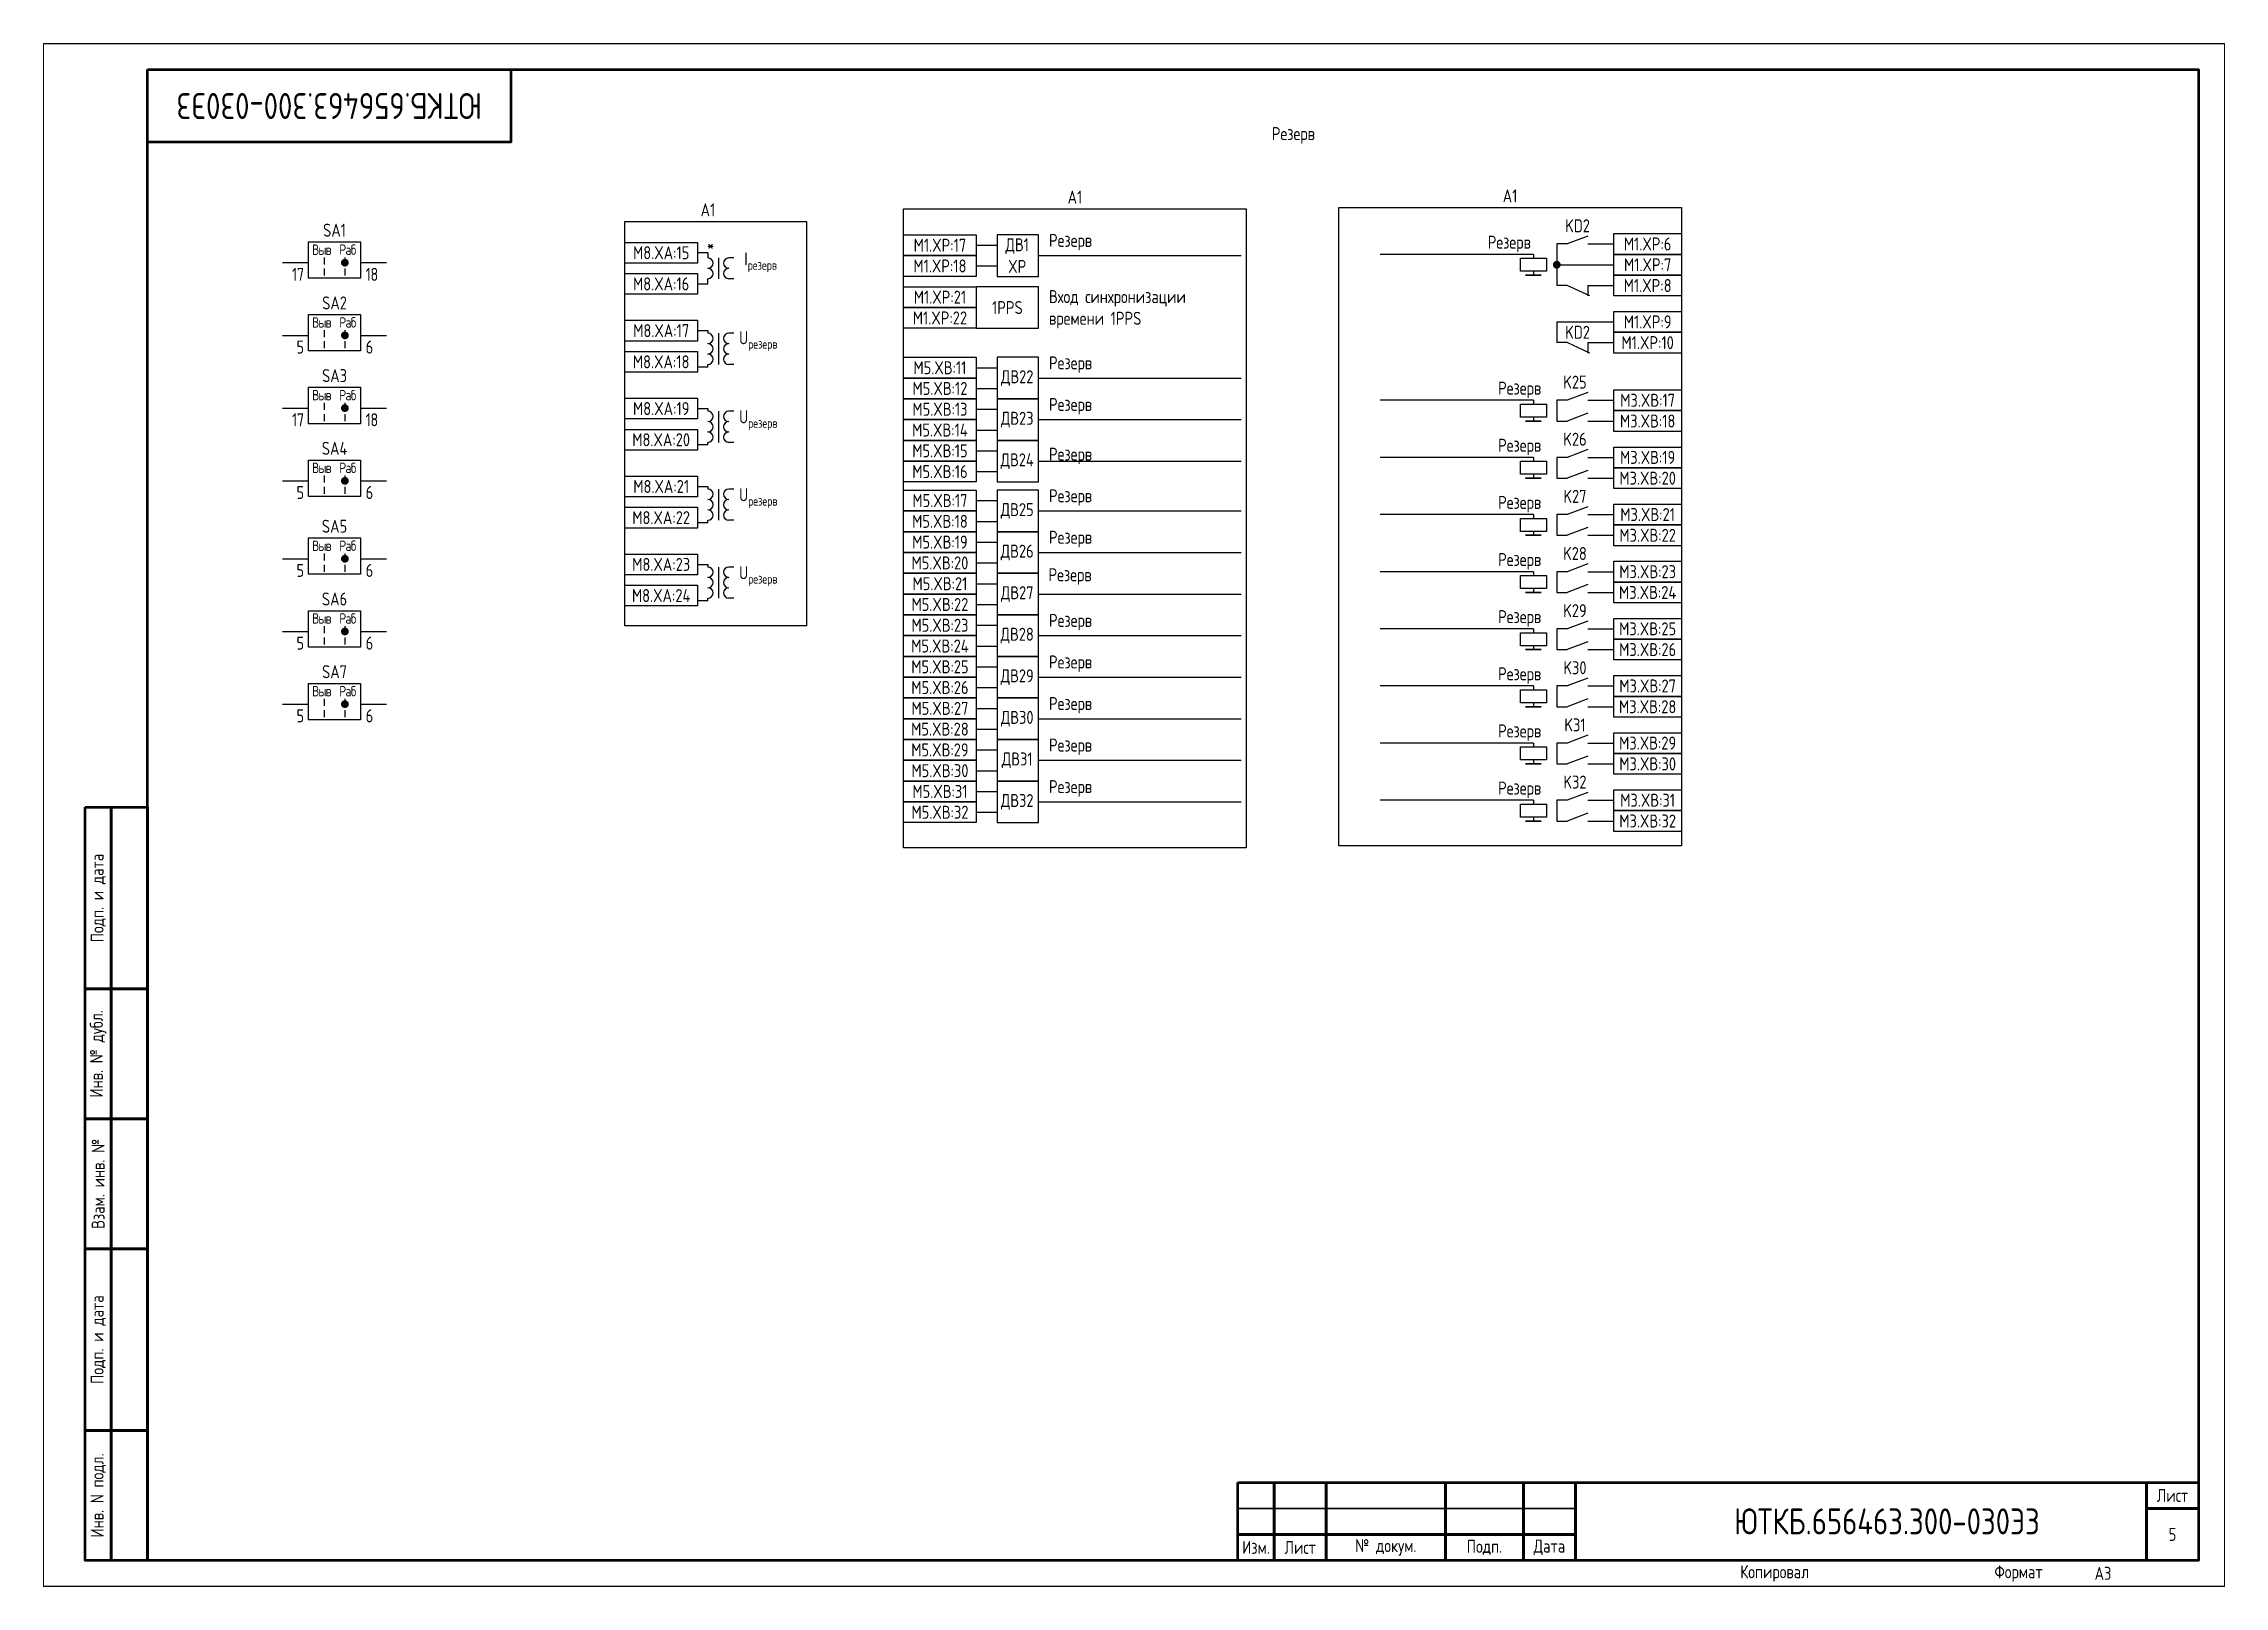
# Paper-space layout 'Лист5' of a CAD drawing. Header units: millimetres, sheet in inches. Extents: x 124.9 to 148.5, y 96.7 to 113.3.
# The model-space entities are those that its viewports show. They can reach past a viewport. Long polylines and large blocks are cut down to what shows.
import ezdxf

# ---------------------------------------------------------------- set-up
doc = ezdxf.new("R2010")
doc.units = ezdxf.units.MM
doc.styles.add('Gost_type_A', font='GOST_A.TTF')

# ---------------------------------------------------------------- blocks, each defined once
blk = doc.blocks.new('Штамп угловой верхний')
at = {"lineweight": 50}
blk.add_lwpolyline([(0, 0), (70, 0), (70, -14), (0, -14)], close=True, dxfattribs=at)
blk = doc.blocks.new('Формат_А3')
blk.add_lwpolyline([(-420, 297), (0, 297), (0, 0), (-420, 0)], close=True)
at = {"lineweight": 50}
blk.add_lwpolyline([(-400, 292), (-5, 292), (-5, 5), (-400, 5)], close=True, dxfattribs=at)
blk = doc.blocks.new('Штамп левый нижний')
at = {"lineweight": 50}
for points in [[(-12, 145), (-7, 145), (-7, 110), (-12, 110)], [(-7, 145), (0, 145), (0, 110), (-7, 110)], [(-12, 110), (-7, 110), (-7, 85), (-12, 85)], [(-7, 110), (0, 110), (0, 85), (-7, 85)], [(-12, 85), (-7, 85), (-7, 60), (-12, 60)], [(-7, 85), (0, 85), (0, 60), (-7, 60)], [(-12, 60), (-7, 60), (-7, 25), (-12, 25)], [(-7, 60), (0, 60), (0, 25), (-7, 25)], [(-12, 25), (-7, 25), (-7, 0), (-12, 0)], [(-7, 25), (0, 25), (0, 0), (-7, 0)]]:
    blk.add_lwpolyline(points, close=True, dxfattribs=at)
at = {"char_height": 2.5, "attachment_point": 5, "rotation": 90, "style": 'Gost_type_A'}
for s, insert, width in [('Подп. и дата', (-9.5, 127.5), 35), ('Инв. № дубл.', (-9.5, 97.5), 25), ('Взам. инв. №', (-9.5, 72.5), 25), ('Подп. и дата', (-9.5, 42.5), 35), ('Инв. N подл.', (-9.5, 12.5), 25)]:
    blk.add_mtext(s, dxfattribs=dict(at, insert=insert, width=width))
blk = doc.blocks.new('Штамп малый нижний')
at = {"lineweight": 50}
for points in [[(-185, 15), (-178, 15), (-178, 5), (-185, 5)], [(-178, 15), (-168, 15), (-168, 5), (-178, 5)], [(-168, 15), (-145, 15), (-145, 5), (-168, 5)], [(-145, 15), (-130, 15), (-130, 5), (-145, 5)], [(-130, 15), (-120, 15), (-120, 5), (-130, 5)], [(-120, 15), (-10, 15), (-10, 0), (-120, 0)], [(-10, 15), (0, 15), (0, 10), (-10, 10)], [(-10, 10), (0, 10), (0, 0), (-10, 0)], [(-185, 5), (-178, 5), (-178, 0), (-185, 0)], [(-178, 5), (-168, 5), (-168, 0), (-178, 0)], [(-168, 5), (-145, 5), (-145, 0), (-168, 0)], [(-145, 5), (-130, 5), (-130, 0), (-145, 0)], [(-130, 5), (-120, 5), (-120, 0), (-130, 0)]]:
    blk.add_lwpolyline(points, close=True, dxfattribs=at)
for points in [[(-185, 15), (-178, 15), (-178, 10), (-185, 10)], [(-178, 15), (-168, 15), (-168, 10), (-178, 10)], [(-168, 15), (-145, 15), (-145, 10), (-168, 10)], [(-145, 15), (-130, 15), (-130, 10), (-145, 10)], [(-130, 15), (-120, 15), (-120, 10), (-130, 10)], [(-185, 10), (-178, 10), (-178, 5), (-185, 5)], [(-178, 10), (-168, 10), (-168, 5), (-178, 5)], [(-168, 10), (-145, 10), (-145, 5), (-168, 5)], [(-145, 10), (-130, 10), (-130, 5), (-145, 5)], [(-130, 10), (-120, 10), (-120, 5), (-130, 5)]]:
    blk.add_lwpolyline(points, close=True)
at = {"char_height": 2.5, "style": 'Gost_type_A'}
for s, insert, width, attachment_point in [('Лист', (-5, 12.5), 10, 5), ('Изм.', (-181.5, 2.5), 7, 5), ('Лист', (-173, 2.5), 10, 5), ('№ докум.', (-156.5, 2.5), 23, 5), ('Подп.', (-137.5, 2.5), 15, 5), ('Дата', (-125, 2.5), 10, 5), ('Копировал', (-75, -2.53), 13.1202, 6), ('Формат', (-30, -2.53), 13.1202, 6)]:
    blk.add_mtext(s, dxfattribs=dict(at, insert=insert, width=width, attachment_point=attachment_point))
blk = doc.blocks.new('POINT')
at = {"const_width": 0.75}
blk.add_lwpolyline([(-0.375, 0, 1), (0.375, 0, 1)], format="xyb", close=True, dxfattribs=at)
blk = doc.blocks.new('Переключатель_положение')
for p, q in [((2, 1), (2, -0.34)), ((2, -1.14), (2, -2.49))]:
    blk.add_line(p, q)

msp = doc.modelspace()

# ---------------------------------------------------------------- linework, layer by layer
for p, q in [((1807.94, 256.74), (1805.94, 256.74)), ((1859.62, 258.19), (1863.62, 258.19)), ((1966.92, 256.43), (1937.42, 256.43)), ((1966.92, 256.43), (1966.92, 255.68)), ((1726.02, 254.83), (1731.02, 254.83)), ((1741.02, 254.83), (1746.02, 254.83)), ((1859.62, 254.19), (1863.62, 254.19)), ((1871.62, 256.19), (1910.62, 256.19)), ((1966.92, 253.18), (1966.92, 252.43)), ((1805.94, 250.74), (1807.94, 250.74)), ((1977.42, 250.43), (1977.42, 248.43)), ((1726.02, 240.83), (1731.02, 240.83)), ((1741.02, 240.83), (1746.02, 240.83)), ((1971.42, 243.43), (1971.42, 239.43)), ((1977.42, 239.43), (1977.42, 237.43)), ((1859.62, 234.61), (1863.62, 234.61)), ((1871.62, 232.61), (1910.62, 232.61)), ((1726.02, 226.83), (1731.02, 226.83)), ((1741.02, 226.83), (1746.02, 226.83)), ((1859.62, 230.61), (1863.62, 230.61)), ((1966.92, 228.34), (1937.42, 228.34)), ((1966.92, 228.34), (1966.92, 227.59)), ((1859.62, 226.61), (1863.62, 226.61)), ((1859.62, 222.61), (1863.62, 222.61)), ((1871.62, 224.61), (1910.62, 224.61)), ((1966.92, 225.09), (1966.92, 224.34)), ((1859.62, 218.61), (1863.62, 218.61)), ((1859.62, 214.61), (1863.62, 214.61)), ((1871.62, 216.61), (1910.62, 216.61)), ((1966.92, 217.34), (1937.42, 217.34)), ((1966.92, 217.34), (1966.92, 216.59)), ((1726.02, 212.83), (1731.02, 212.83)), ((1741.02, 212.83), (1746.02, 212.83)), ((1966.92, 214.09), (1966.92, 213.34)), ((1859.62, 209.03), (1863.62, 209.03)), ((1871.62, 207.03), (1910.62, 207.03)), ((1966.92, 206.34), (1937.42, 206.34)), ((1966.92, 206.34), (1966.92, 205.59)), ((1859.62, 205.03), (1863.62, 205.03)), ((1966.92, 203.09), (1966.92, 202.34)), ((1726.02, 197.83), (1731.02, 197.83)), ((1741.02, 197.83), (1746.02, 197.83)), ((1859.62, 201.03), (1863.62, 201.03)), ((1871.62, 199.03), (1910.62, 199.03)), ((1859.62, 197.03), (1863.62, 197.03)), ((1966.92, 195.34), (1937.42, 195.34)), ((1966.92, 195.34), (1966.92, 194.59)), ((1859.62, 193.03), (1863.62, 193.03)), ((1859.62, 189.03), (1863.62, 189.03)), ((1871.62, 191.03), (1910.62, 191.03)), ((1966.92, 192.09), (1966.92, 191.34)), ((1859.62, 185.03), (1863.62, 185.03)), ((1726.02, 183.83), (1731.02, 183.83)), ((1741.02, 183.83), (1746.02, 183.83)), ((1859.62, 181.03), (1863.62, 181.03)), ((1871.62, 183.03), (1910.62, 183.03)), ((1966.92, 184.34), (1937.42, 184.34)), ((1966.92, 184.34), (1966.92, 183.59)), ((1966.92, 181.09), (1966.92, 180.34)), ((1859.62, 177.03), (1863.62, 177.03)), ((1859.62, 173.03), (1863.62, 173.03)), ((1871.62, 175.03), (1910.62, 175.03)), ((1966.92, 173.34), (1937.42, 173.34)), ((1966.92, 173.34), (1966.92, 172.59)), ((1726.02, 169.83), (1731.02, 169.83)), ((1741.02, 169.83), (1746.02, 169.83)), ((1859.62, 169.03), (1863.62, 169.03)), ((1966.92, 170.09), (1966.92, 169.34)), ((1859.62, 165.03), (1863.62, 165.03)), ((1871.62, 167.03), (1910.62, 167.03)), ((1859.62, 161.03), (1863.62, 161.03)), ((1966.92, 162.34), (1937.42, 162.34)), ((1966.92, 162.34), (1966.92, 161.59)), ((1859.62, 157.03), (1863.62, 157.03)), ((1871.62, 159.03), (1910.62, 159.03)), ((1966.92, 159.09), (1966.92, 158.34)), ((1859.62, 153.03), (1863.62, 153.03)), ((1966.92, 151.34), (1937.42, 151.34)), ((1966.92, 151.34), (1966.92, 150.59)), ((1859.62, 149.03), (1863.62, 149.03)), ((1871.62, 151.03), (1910.62, 151.03)), ((1966.92, 148.09), (1966.92, 147.34))]:
    msp.add_line(p, q)
at = {"ltscale": 4}
for p, q in [((1807.94, 256.74), (1807.94, 255.74)), ((1807.94, 256.24), (1807.94, 255.74)), ((1809.94, 255.74), (1809.94, 251.74)), ((1809.94, 255.74), (1809.94, 251.74)), ((1812.94, 255.74), (1811.94, 255.74)), ((1812.94, 255.74), (1811.94, 255.74)), ((1807.94, 250.74), (1807.94, 251.74)), ((1812.94, 251.74), (1811.94, 251.74)), ((1812.94, 251.74), (1811.94, 251.74)), ((1805.94, 241.74), (1807.94, 241.74)), ((1807.94, 241.74), (1807.94, 241.24)), ((1807.94, 241.74), (1807.94, 241.24)), ((1809.94, 241.24), (1809.94, 237.24)), ((1812.94, 241.24), (1811.94, 241.24)), ((1807.94, 234.74), (1807.94, 235.24)), ((1809.94, 239.24), (1809.94, 235.24)), ((1812.94, 235.24), (1811.94, 235.24)), ((1807.94, 234.74), (1805.94, 234.74)), ((1805.94, 226.74), (1807.94, 226.74)), ((1807.94, 226.74), (1807.94, 226.24)), ((1807.94, 226.74), (1807.94, 226.24)), ((1809.94, 226.24), (1809.94, 222.24)), ((1809.94, 224.24), (1809.94, 220.24)), ((1812.94, 226.24), (1811.94, 226.24)), ((1807.94, 219.74), (1805.94, 219.74)), ((1807.94, 219.74), (1807.94, 220.24)), ((1812.94, 220.24), (1811.94, 220.24)), ((1805.94, 211.74), (1807.94, 211.74)), ((1807.94, 211.74), (1807.94, 211.24)), ((1807.94, 211.74), (1807.94, 211.24)), ((1809.94, 211.24), (1809.94, 207.24)), ((1812.94, 211.24), (1811.94, 211.24)), ((1809.94, 209.24), (1809.94, 205.24)), ((1807.94, 204.74), (1805.94, 204.74)), ((1807.94, 204.74), (1807.94, 205.24)), ((1812.94, 205.24), (1811.94, 205.24)), ((1805.94, 196.74), (1807.94, 196.74)), ((1807.94, 196.74), (1807.94, 196.24)), ((1807.94, 196.74), (1807.94, 196.24)), ((1809.94, 196.24), (1809.94, 192.24)), ((1809.94, 194.24), (1809.94, 190.24)), ((1812.94, 196.24), (1811.94, 196.24)), ((1807.94, 189.74), (1805.94, 189.74)), ((1807.94, 189.74), (1807.94, 190.24)), ((1812.94, 190.24), (1811.94, 190.24))]:
    msp.add_line(p, q, dxfattribs=at)
at = {"ltscale": 1.08}
for p, q in [((1973.42, 258.43), (1971.42, 258.43)), ((1971.42, 258.43), (1971.42, 250.43)), ((1977.42, 258.43), (1982.42, 258.43)), ((1971.42, 254.43), (1982.42, 254.43)), ((1973.42, 250.43), (1971.42, 250.43)), ((1977.42, 250.43), (1982.42, 250.43)), ((1971.42, 243.43), (1982.42, 243.43)), ((1973.42, 239.43), (1971.42, 239.43)), ((1977.42, 239.43), (1982.42, 239.43)), ((1973.42, 228.34), (1971.42, 228.34)), ((1971.42, 228.34), (1971.42, 224.34)), ((1977.42, 228.34), (1982.42, 228.34)), ((1971.42, 224.34), (1973.42, 224.34)), ((1977.42, 224.34), (1982.42, 224.34)), ((1973.42, 217.34), (1971.42, 217.34)), ((1971.42, 217.34), (1971.42, 213.34)), ((1977.42, 217.34), (1982.42, 217.34)), ((1971.42, 213.34), (1973.42, 213.34)), ((1977.42, 213.34), (1982.42, 213.34)), ((1973.42, 206.34), (1971.42, 206.34)), ((1971.42, 206.34), (1971.42, 202.34)), ((1977.42, 206.34), (1982.42, 206.34)), ((1971.42, 202.34), (1973.42, 202.34)), ((1977.42, 202.34), (1982.42, 202.34)), ((1973.42, 195.34), (1971.42, 195.34)), ((1971.42, 195.34), (1971.42, 191.34)), ((1977.42, 195.34), (1982.42, 195.34)), ((1971.42, 191.34), (1973.42, 191.34)), ((1977.42, 191.34), (1982.42, 191.34)), ((1973.42, 184.34), (1971.42, 184.34)), ((1971.42, 184.34), (1971.42, 180.34)), ((1977.42, 184.34), (1982.42, 184.34)), ((1971.42, 180.34), (1973.42, 180.34)), ((1977.42, 180.34), (1982.42, 180.34)), ((1973.42, 173.34), (1971.42, 173.34)), ((1971.42, 173.34), (1971.42, 169.34)), ((1977.42, 173.34), (1982.42, 173.34)), ((1971.42, 169.34), (1973.42, 169.34)), ((1977.42, 169.34), (1982.42, 169.34)), ((1973.42, 162.34), (1971.42, 162.34)), ((1971.42, 162.34), (1971.42, 158.34)), ((1977.42, 162.34), (1982.42, 162.34)), ((1971.42, 158.34), (1973.42, 158.34)), ((1977.42, 158.34), (1982.42, 158.34)), ((1973.42, 151.34), (1971.42, 151.34)), ((1971.42, 151.34), (1971.42, 147.34)), ((1977.42, 151.34), (1982.42, 151.34)), ((1971.42, 147.34), (1973.42, 147.34)), ((1977.42, 147.34), (1982.42, 147.34))]:
    msp.add_line(p, q, dxfattribs=at)
at = {"ltscale": 4.32}
for p, q in [((1977.42, 259.93), (1973.42, 258.43)), ((1977.81, 248.43), (1973.42, 250.43)), ((1977.81, 237.43), (1973.42, 239.43)), ((1977.42, 229.84), (1973.42, 228.34)), ((1977.42, 225.84), (1973.42, 224.34)), ((1977.42, 218.84), (1973.42, 217.34)), ((1977.42, 214.84), (1973.42, 213.34)), ((1977.42, 207.84), (1973.42, 206.34)), ((1977.42, 203.84), (1973.42, 202.34)), ((1977.42, 196.84), (1973.42, 195.34)), ((1977.42, 192.84), (1973.42, 191.34)), ((1977.42, 185.84), (1973.42, 184.34)), ((1977.42, 181.84), (1973.42, 180.34)), ((1977.42, 174.84), (1973.42, 173.34)), ((1977.42, 170.84), (1973.42, 169.34)), ((1977.42, 163.84), (1973.42, 162.34)), ((1977.42, 159.84), (1973.42, 158.34)), ((1977.42, 152.84), (1973.42, 151.34)), ((1977.42, 148.84), (1973.42, 147.34))]:
    msp.add_line(p, q, dxfattribs=at)
for points in [[(2397, 420), (2397, 0), (2100, 0), (2100, 420)], [(1845.62, 265.19), (1911.62, 265.19), (1911.62, 142.16), (1845.62, 142.16)], [(1929.42, 265.43), (1995.42, 265.43), (1995.42, 142.57), (1929.42, 142.57)], [(1791.94, 262.74), (1826.94, 262.74), (1826.94, 184.89), (1791.94, 184.89)], [(1982.42, 260.43), (1995.42, 260.43), (1995.42, 256.43), (1982.42, 256.43)], [(1731.02, 258.83), (1741.02, 258.83), (1741.02, 251.83), (1731.02, 251.83)], [(1791.94, 258.74), (1805.94, 258.74), (1805.94, 254.74), (1791.94, 254.74)], [(1791.94, 258.74), (1805.94, 258.74), (1805.94, 254.74), (1791.94, 254.74)], [(1845.62, 260.19), (1859.62, 260.19), (1859.62, 256.19), (1845.62, 256.19)], [(1982.42, 256.43), (1995.42, 256.43), (1995.42, 252.43), (1982.42, 252.43)], [(1791.94, 252.74), (1805.94, 252.74), (1805.94, 248.74), (1791.94, 248.74)], [(1845.62, 256.19), (1859.62, 256.19), (1859.62, 252.19), (1845.62, 252.19)], [(1969.42, 255.68), (1969.42, 253.18), (1964.42, 253.18), (1964.42, 255.68)], [(1968.42, 252.43), (1965.42, 252.43)], [(1982.42, 252.43), (1995.42, 252.43), (1995.42, 248.43), (1982.42, 248.43)], [(1845.62, 250.19), (1859.62, 250.19), (1859.62, 246.19), (1845.62, 246.19)], [(1731.02, 244.83), (1741.02, 244.83), (1741.02, 237.83), (1731.02, 237.83)], [(1791.94, 243.74), (1805.94, 243.74), (1805.94, 239.74), (1791.94, 239.74)], [(1845.62, 246.19), (1859.62, 246.19), (1859.62, 242.19), (1845.62, 242.19)], [(1982.42, 245.43), (1995.42, 245.43), (1995.42, 241.43), (1982.42, 241.43)], [(1982.42, 241.43), (1995.42, 241.43), (1995.42, 237.43), (1982.42, 237.43)], [(1791.94, 237.74), (1805.94, 237.74), (1805.94, 233.74), (1791.94, 233.74)], [(1845.62, 236.61), (1859.62, 236.61), (1859.62, 232.61), (1845.62, 232.61)], [(1845.62, 232.61), (1859.62, 232.61), (1859.62, 228.61), (1845.62, 228.61)], [(1731.02, 230.83), (1741.02, 230.83), (1741.02, 223.83), (1731.02, 223.83)], [(1791.94, 228.74), (1805.94, 228.74), (1805.94, 224.74), (1791.94, 224.74)], [(1845.62, 228.61), (1859.62, 228.61), (1859.62, 224.61), (1845.62, 224.61)], [(1969.42, 227.59), (1969.42, 225.09), (1964.42, 225.09), (1964.42, 227.59)], [(1982.42, 230.34), (1995.42, 230.34), (1995.42, 226.34), (1982.42, 226.34)], [(1791.94, 222.74), (1805.94, 222.74), (1805.94, 218.74), (1791.94, 218.74)], [(1845.62, 224.61), (1859.62, 224.61), (1859.62, 220.61), (1845.62, 220.61)], [(1968.42, 224.34), (1965.42, 224.34)], [(1982.42, 226.34), (1995.42, 226.34), (1995.42, 222.34), (1982.42, 222.34)], [(1845.62, 220.61), (1859.62, 220.61), (1859.62, 216.61), (1845.62, 216.61)], [(1982.42, 219.34), (1995.42, 219.34), (1995.42, 215.34), (1982.42, 215.34)], [(1731.02, 216.83), (1741.02, 216.83), (1741.02, 209.83), (1731.02, 209.83)], [(1845.62, 216.61), (1859.62, 216.61), (1859.62, 212.61), (1845.62, 212.61)], [(1969.42, 216.59), (1969.42, 214.09), (1964.42, 214.09), (1964.42, 216.59)], [(1982.42, 215.34), (1995.42, 215.34), (1995.42, 211.34), (1982.42, 211.34)], [(1791.94, 213.74), (1805.94, 213.74), (1805.94, 209.74), (1791.94, 209.74)], [(1845.62, 211.03), (1859.62, 211.03), (1859.62, 207.03), (1845.62, 207.03)], [(1968.42, 213.34), (1965.42, 213.34)], [(1791.94, 207.74), (1805.94, 207.74), (1805.94, 203.74), (1791.94, 203.74)], [(1845.62, 207.03), (1859.62, 207.03), (1859.62, 203.03), (1845.62, 203.03)], [(1982.42, 208.34), (1995.42, 208.34), (1995.42, 204.34), (1982.42, 204.34)], [(1731.02, 201.83), (1741.02, 201.83), (1741.02, 194.83), (1731.02, 194.83)], [(1845.62, 203.03), (1859.62, 203.03), (1859.62, 199.03), (1845.62, 199.03)], [(1969.42, 205.59), (1969.42, 203.09), (1964.42, 203.09), (1964.42, 205.59)], [(1968.42, 202.34), (1965.42, 202.34)], [(1982.42, 204.34), (1995.42, 204.34), (1995.42, 200.34), (1982.42, 200.34)], [(1791.94, 198.74), (1805.94, 198.74), (1805.94, 194.74), (1791.94, 194.74)], [(1845.62, 199.03), (1859.62, 199.03), (1859.62, 195.03), (1845.62, 195.03)], [(1845.62, 195.03), (1859.62, 195.03), (1859.62, 191.03), (1845.62, 191.03)], [(1969.42, 194.59), (1969.42, 192.09), (1964.42, 192.09), (1964.42, 194.59)], [(1982.42, 197.34), (1995.42, 197.34), (1995.42, 193.34), (1982.42, 193.34)], [(1982.42, 193.34), (1995.42, 193.34), (1995.42, 189.34), (1982.42, 189.34)], [(1791.94, 192.74), (1805.94, 192.74), (1805.94, 188.74), (1791.94, 188.74)], [(1845.62, 191.03), (1859.62, 191.03), (1859.62, 187.03), (1845.62, 187.03)], [(1968.42, 191.34), (1965.42, 191.34)], [(1731.02, 187.83), (1741.02, 187.83), (1741.02, 180.83), (1731.02, 180.83)], [(1845.62, 187.03), (1859.62, 187.03), (1859.62, 183.03), (1845.62, 183.03)], [(1982.42, 186.34), (1995.42, 186.34), (1995.42, 182.34), (1982.42, 182.34)], [(1845.62, 183.03), (1859.62, 183.03), (1859.62, 179.03), (1845.62, 179.03)], [(1969.42, 183.59), (1969.42, 181.09), (1964.42, 181.09), (1964.42, 183.59)], [(1982.42, 182.34), (1995.42, 182.34), (1995.42, 178.34), (1982.42, 178.34)], [(1845.62, 179.03), (1859.62, 179.03), (1859.62, 175.03), (1845.62, 175.03)], [(1968.42, 180.34), (1965.42, 180.34)], [(1731.02, 173.83), (1741.02, 173.83), (1741.02, 166.83), (1731.02, 166.83)], [(1845.62, 175.03), (1859.62, 175.03), (1859.62, 171.03), (1845.62, 171.03)], [(1969.42, 172.59), (1969.42, 170.09), (1964.42, 170.09), (1964.42, 172.59)], [(1982.42, 175.34), (1995.42, 175.34), (1995.42, 171.34), (1982.42, 171.34)], [(1845.62, 171.03), (1859.62, 171.03), (1859.62, 167.03), (1845.62, 167.03)], [(1968.42, 169.34), (1965.42, 169.34)], [(1982.42, 171.34), (1995.42, 171.34), (1995.42, 167.34), (1982.42, 167.34)], [(1845.62, 167.03), (1859.62, 167.03), (1859.62, 163.03), (1845.62, 163.03)], [(1982.42, 164.34), (1995.42, 164.34), (1995.42, 160.34), (1982.42, 160.34)], [(1845.62, 163.03), (1859.62, 163.03), (1859.62, 159.03), (1845.62, 159.03)], [(1969.42, 161.59), (1969.42, 159.09), (1964.42, 159.09), (1964.42, 161.59)], [(1982.42, 160.34), (1995.42, 160.34), (1995.42, 156.34), (1982.42, 156.34)], [(1845.62, 159.03), (1859.62, 159.03), (1859.62, 155.03), (1845.62, 155.03)], [(1968.42, 158.34), (1965.42, 158.34)], [(1845.62, 155.03), (1859.62, 155.03), (1859.62, 151.03), (1845.62, 151.03)], [(1982.42, 153.34), (1995.42, 153.34), (1995.42, 149.34), (1982.42, 149.34)], [(1845.62, 151.03), (1859.62, 151.03), (1859.62, 147.03), (1845.62, 147.03)], [(1969.42, 150.59), (1969.42, 148.09), (1964.42, 148.09), (1964.42, 150.59)], [(1968.42, 147.34), (1965.42, 147.34)], [(1982.42, 149.34), (1995.42, 149.34), (1995.42, 145.34), (1982.42, 145.34)]]:
    msp.add_lwpolyline(points, close=True)
at = {"ltscale": 4}
for points in [[(1863.62, 252.19), (1871.62, 252.19), (1871.62, 260.19), (1863.62, 260.19)], [(1859.62, 242.19), (1871.62, 242.19), (1871.62, 250.19), (1859.62, 250.19)], [(1863.62, 228.61), (1871.62, 228.61), (1871.62, 236.61), (1863.62, 236.61)], [(1863.62, 220.61), (1871.62, 220.61), (1871.62, 228.61), (1863.62, 228.61)], [(1863.62, 212.61), (1871.62, 212.61), (1871.62, 220.61), (1863.62, 220.61)], [(1863.62, 203.03), (1871.62, 203.03), (1871.62, 211.03), (1863.62, 211.03)], [(1863.62, 195.03), (1871.62, 195.03), (1871.62, 203.03), (1863.62, 203.03)], [(1863.62, 187.03), (1871.62, 187.03), (1871.62, 195.03), (1863.62, 195.03)], [(1863.62, 179.03), (1871.62, 179.03), (1871.62, 187.03), (1863.62, 187.03)], [(1863.62, 171.03), (1871.62, 171.03), (1871.62, 179.03), (1863.62, 179.03)], [(1863.62, 163.03), (1871.62, 163.03), (1871.62, 171.03), (1863.62, 171.03)], [(1863.62, 155.03), (1871.62, 155.03), (1871.62, 163.03), (1863.62, 163.03)], [(1863.62, 147.03), (1871.62, 147.03), (1871.62, 155.03), (1863.62, 155.03)]]:
    msp.add_lwpolyline(points, close=True, dxfattribs=at)
for centre, start, end in [((1807.94, 254.74), 270, 90), ((1807.94, 254.74), 270, 90), ((1807.94, 252.74), 270, 90), ((1807.94, 252.74), 270, 90), ((1811.94, 254.74), 90, 270), ((1811.94, 254.74), 90, 270), ((1811.94, 252.74), 90, 270), ((1811.94, 252.74), 90, 270), ((1807.94, 240.24), 270, 90), ((1811.94, 240.24), 90, 270), ((1811.94, 240.24), 90, 270), ((1807.94, 238.24), 270, 90), ((1807.94, 236.24), 270, 90), ((1811.94, 238.24), 90, 270), ((1811.94, 238.24), 90, 270), ((1811.94, 236.24), 90, 270), ((1807.94, 225.24), 270, 90), ((1807.94, 223.24), 270, 90), ((1811.94, 225.24), 90, 270), ((1811.94, 225.24), 90, 270), ((1811.94, 223.24), 90, 270), ((1811.94, 223.24), 90, 270), ((1807.94, 221.24), 270, 90), ((1811.94, 221.24), 90, 270), ((1807.94, 210.24), 270, 90), ((1811.94, 210.24), 90, 270), ((1811.94, 210.24), 90, 270), ((1807.94, 208.24), 270, 90), ((1807.94, 206.24), 270, 90), ((1811.94, 208.24), 90, 270), ((1811.94, 208.24), 90, 270), ((1811.94, 206.24), 90, 270), ((1807.94, 195.24), 270, 90), ((1807.94, 193.24), 270, 90), ((1811.94, 195.24), 90, 270), ((1811.94, 195.24), 90, 270), ((1811.94, 193.24), 90, 270), ((1811.94, 193.24), 90, 270), ((1807.94, 191.24), 270, 90), ((1811.94, 191.24), 90, 270)]:
    msp.add_arc(centre, 1, start, end, dxfattribs=at)

# ---------------------------------------------------------------- block references
at = {"color": 1}
for name, p in [('Формат_А3', (1680, 0)), ('Формат_А3', (2100, 0)), ('Штамп левый нижний', (1700, 5)), ('Штамп малый нижний', (2095, 5))]:
    msp.add_blockref(name, p, dxfattribs=at)
for name, p in [('Штамп угловой верхний', (1700, 292)), ('Переключатель_положение', (1732.02, 254.83)), ('POINT', (1738.02, 254.83)), ('Переключатель_положение', (1736.02, 254.83)), ('POINT', (1971.42, 254.43)), ('Переключатель_положение', (1732.02, 240.83)), ('POINT', (1738.02, 240.83)), ('Переключатель_положение', (1736.02, 240.83)), ('Переключатель_положение', (1732.02, 226.83)), ('POINT', (1738.02, 226.83)), ('Переключатель_положение', (1736.02, 226.83)), ('Переключатель_положение', (1732.02, 212.83)), ('POINT', (1738.02, 212.83)), ('Переключатель_положение', (1736.02, 212.83)), ('Переключатель_положение', (1732.02, 197.83)), ('POINT', (1738.02, 197.83)), ('Переключатель_положение', (1736.02, 197.83)), ('Переключатель_положение', (1732.02, 183.83)), ('Переключатель_положение', (1736.02, 183.83)), ('POINT', (1738.02, 183.83)), ('Переключатель_положение', (1732.02, 169.83)), ('POINT', (1738.02, 169.83)), ('Переключатель_положение', (1736.02, 169.83))]:
    msp.add_blockref(name, p)

# ---------------------------------------------------------------- texts
at = {"insert": (1735, 285), "char_height": 5, "width": 70, "attachment_point": 5, "rotation": 180, "style": 'Gost_type_A'}
msp.add_mtext('ЮТКБ.656463.300-030Э3', dxfattribs=at)
at = {"lineweight": 25, "insert": (1920.69, 279.33), "char_height": 2.5, "width": 395, "attachment_point": 5, "line_spacing_factor": 0.9, "style": 'Gost_type_A'}
msp.add_mtext('Резерв', dxfattribs=at)
at = {"char_height": 2.5, "style": 'Gost_type_A'}
for s, insert, width, attachment_point, line_spacing_factor in [('A1', (1962.42, 266.43), 66, 8, 0.9), ('A1', (1807.94, 263.74), 32, 8, 0.9), ('A1', (1878.62, 266.19), 66, 8, 0.9), ('Резерв', (1966.42, 258.43), 37, 6, 0.8)]:
    msp.add_mtext(s, dxfattribs=dict(at, insert=insert, width=width, attachment_point=attachment_point, line_spacing_factor=line_spacing_factor))
at = {"style": 'Gost_type_A'}
for s, insert, char_height, width, attachment_point in [('SA1', (1736.02, 259.83), 2.5, 10, 8), ('KD2', (1975.42, 261.93), 2.5, 8, 5), ('{\\T0.9;Выв}', (1733.52, 257.33), 2, 5, 5), ('{\\T0.9;Раб}', (1738.52, 257.33), 2, 5, 5), ('M8.XA:15', (1798.94, 256.74), 2.5, 14, 5), ('*', (1808.44, 258.24), 2.5, 3, 5), ('\\A1;I{\\H0.7x;\\S^ резерв;}', (1814.94, 255.13), 2.5, 8, 4), ('M1.XP:17', (1852.62, 258.19), 2.5, 14, 5), ('ДВ1 XP', (1867.5, 256.19), 2.5, 7.7588, 5), ('Резерв', (1873.62, 257.19), 2.5, 27.8465, 7), ('M1.XP:6', (1988.92, 258.43), 2.5, 13, 5), ('{\\T0.9;17}', (1730.02, 253.83), 2.5, 5, 3), ('{\\T0.9;18}', (1742.02, 253.83), 2.5, 5, 1), ('M1.XP:18', (1852.62, 254.19), 2.5, 14, 5), ('M1.XP:7', (1988.92, 254.43), 2.5, 13, 5), ('SA2', (1736.02, 245.83), 2.5, 10, 8), ('M8.XA:16', (1798.93, 250.74), 2.5, 14.018, 5), ('M1.XP:21', (1852.62, 248.19), 2.5, 14, 5), ('Вход синхронизации\\Pвремени 1PPS', (1873.62, 242.19), 2.5, 35.9749, 7), ('M1.XP:8', (1988.92, 250.43), 2.5, 13, 5), ('{\\T0.9;Выв}', (1733.52, 243.33), 2, 5, 5), ('{\\T0.9;Раб}', (1738.52, 243.33), 2, 5, 5), ('M1.XP:22', (1852.62, 244.19), 2.5, 14, 5), ('1PPS', (1865.62, 246.19), 2.5, 12, 5), ('M1.XP:9', (1988.92, 243.43), 2.5, 13, 5), ('{\\T0.9;5}', (1730.02, 239.83), 2.5, 5, 3), ('{\\T0.9;6}', (1742.02, 239.83), 2.5, 5, 1), ('M8.XA:17', (1798.94, 241.74), 2.5, 14, 5), ('\\A1;U{\\H0.7x;\\S^ резерв;}', (1813.94, 239.94), 2.5, 12, 4), ('KD2', (1975.42, 241.43), 2.5, 8, 5), ('M1.XP:10', (1988.92, 239.43), 2.5, 13, 5), ('M8.XA:18', (1798.93, 235.74), 2.5, 14.018, 5), ('M5.XВ:11', (1852.62, 234.61), 2.5, 14, 5), ('Резерв', (1873.62, 233.61), 2.5, 46.8545, 7), ('SA3', (1736.02, 231.83), 2.5, 10, 8), ('M5.XВ:12', (1852.62, 230.61), 2.5, 14, 5), ('ДВ22', (1867.5, 232.61), 2.5, 7.7588, 5), ('Резерв', (1968.42, 230.34), 2.5, 35.9386, 6), ('K25', (1974.92, 231.84), 2.5, 5, 5), ('{\\T0.9;Выв}', (1733.52, 229.33), 2, 5, 5), ('{\\T0.9;Раб}', (1738.52, 229.33), 2, 5, 5), ('M8.XA:19', (1798.94, 226.74), 2.5, 14, 5), ('M5.XВ:13', (1852.62, 226.61), 2.5, 14, 5), ('Резерв', (1873.62, 225.61), 2.5, 49.745, 7), ('M3.XВ:17', (1988.92, 228.34), 2.5, 13, 5), ('{\\T0.9;17}', (1730.02, 225.83), 2.5, 5, 3), ('{\\T0.9;18}', (1742.02, 225.83), 2.5, 5, 1), ('\\A1;U{\\H0.7x;\\S^ резерв;}', (1813.94, 224.72), 2.5, 9.8643, 4), ('M5.XВ:14', (1852.62, 222.61), 2.5, 14, 5), ('ДВ23', (1867.5, 224.61), 2.5, 7.7588, 5), ('M3.XВ:18', (1988.92, 224.34), 2.5, 13, 5), ('SA4', (1736.02, 217.83), 2.5, 10, 8), ('M8.XA:20', (1798.93, 220.74), 2.5, 14.018, 5), ('M5.XВ:15', (1852.62, 218.61), 2.5, 14, 5), ('Резерв', (1873.62, 216.03), 2.5, 42.847, 7), ('Резерв', (1968.42, 219.34), 2.5, 35.9386, 6), ('K26', (1974.92, 220.84), 2.5, 5, 5), ('M3.XВ:19', (1988.92, 217.34), 2.5, 13, 5), ('{\\T0.9;Выв}', (1733.52, 215.33), 2, 5, 5), ('{\\T0.9;Раб}', (1738.52, 215.33), 2, 5, 5), ('M5.XВ:16', (1852.62, 214.61), 2.5, 14, 5), ('ДВ24', (1867.5, 216.61), 2.5, 7.7588, 5), ('M3.XВ:20', (1988.92, 213.34), 2.5, 13, 5), ('{\\T0.9;5}', (1730.02, 211.83), 2.5, 5, 3), ('{\\T0.9;6}', (1742.02, 211.83), 2.5, 5, 1), ('M8.XA:21', (1798.94, 211.74), 2.5, 14, 5), ('\\A1;U{\\H0.7x;\\S^ резерв;}', (1813.94, 209.72), 2.5, 9.8643, 4), ('M5.XВ:17', (1852.62, 209.03), 2.5, 14, 5), ('Резерв', (1873.62, 208.03), 2.5, 44.1421, 7), ('K27', (1974.92, 209.84), 2.5, 5, 5), ('M8.XA:22', (1798.93, 205.74), 2.5, 14.018, 5), ('M5.XВ:18', (1852.62, 205.03), 2.5, 14, 5), ('ДВ25', (1867.5, 207.03), 2.5, 7.7588, 5), ('Резерв', (1968.42, 208.34), 2.5, 31.0015, 6), ('M3.XВ:21', (1988.92, 206.34), 2.5, 13, 5), ('SA5', (1736.02, 202.83), 2.5, 10, 8), ('M5.XВ:19', (1852.62, 201.03), 2.5, 14, 5), ('Резерв', (1873.62, 200.03), 2.5, 45.5549, 7), ('M3.XВ:22', (1988.92, 202.34), 2.5, 13, 5), ('{\\T0.9;Выв}', (1733.52, 200.33), 2, 5, 5), ('{\\T0.9;Раб}', (1738.52, 200.33), 2, 5, 5), ('M8.XA:23', (1798.94, 196.74), 2.5, 14, 5), ('M5.XВ:20', (1852.62, 197.03), 2.5, 14, 5), ('ДВ26', (1867.5, 199.03), 2.5, 7.7588, 5), ('Резерв', (1968.42, 197.34), 2.5, 35.9386, 6), ('K28', (1974.92, 198.84), 2.5, 5, 5), ('{\\T0.9;5}', (1730.02, 196.83), 2.5, 5, 3), ('{\\T0.9;6}', (1742.02, 196.83), 2.5, 5, 1), ('\\A1;U{\\H0.7x;\\S^ резерв;}', (1813.94, 194.72), 2.5, 9.8643, 4), ('M5.XВ:21', (1852.62, 193.03), 2.5, 14, 5), ('Резерв', (1873.53, 192.82), 2.5, 43.4858, 7), ('M3.XВ:23', (1988.92, 195.34), 2.5, 13, 5), ('SA6', (1736.02, 188.83), 2.5, 10, 8), ('M8.XA:24', (1798.93, 190.74), 2.5, 14.018, 5), ('M5.XВ:22', (1852.62, 189.03), 2.5, 14, 5), ('ДВ27', (1867.5, 191.03), 2.5, 7.7588, 5), ('K29', (1974.92, 187.84), 2.5, 5, 5), ('M3.XВ:24', (1988.92, 191.34), 2.5, 13, 5), ('{\\T0.9;Выв}', (1733.52, 186.33), 2, 5, 5), ('{\\T0.9;Раб}', (1738.52, 186.33), 2, 5, 5), ('M5.XВ:23', (1852.62, 185.03), 2.5, 14, 5), ('Резерв', (1873.62, 184.03), 2.5, 45.5066, 7), ('Резерв', (1968.42, 186.34), 2.5, 35.9385, 6), ('M3.XВ:25', (1988.92, 184.34), 2.5, 13, 5), ('{\\T0.9;5}', (1730.02, 182.83), 2.5, 5, 3), ('{\\T0.9;6}', (1742.02, 182.83), 2.5, 5, 1), ('M5.XВ:24', (1852.62, 181.03), 2.5, 14, 5), ('ДВ28', (1867.5, 183.03), 2.5, 7.7588, 5), ('M3.XВ:26', (1988.92, 180.34), 2.5, 13, 5), ('SA7', (1736.02, 174.83), 2.5, 10, 8), ('M5.XВ:25', (1852.62, 177.03), 2.5, 14, 5), ('ДВ29', (1867.5, 175.03), 2.5, 7.7588, 5), ('Резерв', (1873.62, 176.03), 2.5, 43.8583, 7), ('Резерв', (1968.42, 175.34), 2.5, 31.0015, 6), ('K30', (1974.92, 176.84), 2.5, 5, 5), ('{\\T0.9;Выв}', (1733.52, 172.33), 2, 5, 5), ('{\\T0.9;Раб}', (1738.52, 172.33), 2, 5, 5), ('M5.XВ:26', (1852.62, 173.03), 2.5, 14, 5), ('M3.XВ:27', (1988.92, 173.34), 2.5, 13, 5), ('{\\T0.9;5}', (1730.02, 168.83), 2.5, 5, 3), ('{\\T0.9;6}', (1742.02, 168.83), 2.5, 5, 1), ('M5.XВ:27', (1852.62, 169.03), 2.5, 14, 5), ('ДВ30', (1867.5, 167.03), 2.5, 7.7588, 5), ('Резерв', (1873.62, 168.03), 2.5, 33.0751, 7), ('M3.XВ:28', (1988.92, 169.34), 2.5, 13, 5), ('M5.XВ:28', (1852.62, 165.03), 2.5, 14, 5), ('Резерв', (1968.42, 164.34), 2.5, 31.0015, 6), ('K31', (1974.92, 165.84), 2.5, 5, 5), ('M5.XВ:29', (1852.62, 161.03), 2.5, 14, 5), ('ДВ31', (1867.5, 159.03), 2.5, 7.7588, 5), ('Резерв', (1873.62, 160.03), 2.5, 33.0751, 7), ('M3.XВ:29', (1988.92, 162.34), 2.5, 13, 5), ('M5.XВ:30', (1852.62, 157.03), 2.5, 14, 5), ('K32', (1974.92, 154.84), 2.5, 5, 5), ('M3.XВ:30', (1988.92, 158.34), 2.5, 13, 5), ('M5.XВ:31', (1852.62, 153.03), 2.5, 14, 5), ('ДВ32', (1867.5, 151.03), 2.5, 7.7588, 5), ('Резерв', (1873.62, 152.03), 2.5, 33.0751, 7), ('Резерв', (1968.42, 153.34), 2.5, 31.0015, 6), ('M3.XВ:31', (1988.92, 151.34), 2.5, 13, 5), ('M5.XВ:32', (1852.62, 149.03), 2.5, 14, 5), ('M3.XВ:32', (1988.92, 147.34), 2.5, 13, 5), ('ЮТКБ.656463.300-030Э3', (2035, 12.5), 5, 120, 5), ('5', (2090, 10), 2.5, 10, 5), ('A3', (2075, 2.5), 2.5, 20, 4)]:
    msp.add_mtext(s, dxfattribs=dict(at, insert=insert, char_height=char_height, width=width, attachment_point=attachment_point))

psp = doc.layouts.new('Лист5')

# ---------------------------------------------------------------- viewports
at = {"layer": '0'}
psp.add_viewport(center=(136.711, 105.008), size=(23.589, 16.681), view_center_point=(1890, 148.5), view_height=297, dxfattribs=at)

doc.saveas('drawing.dxf')
